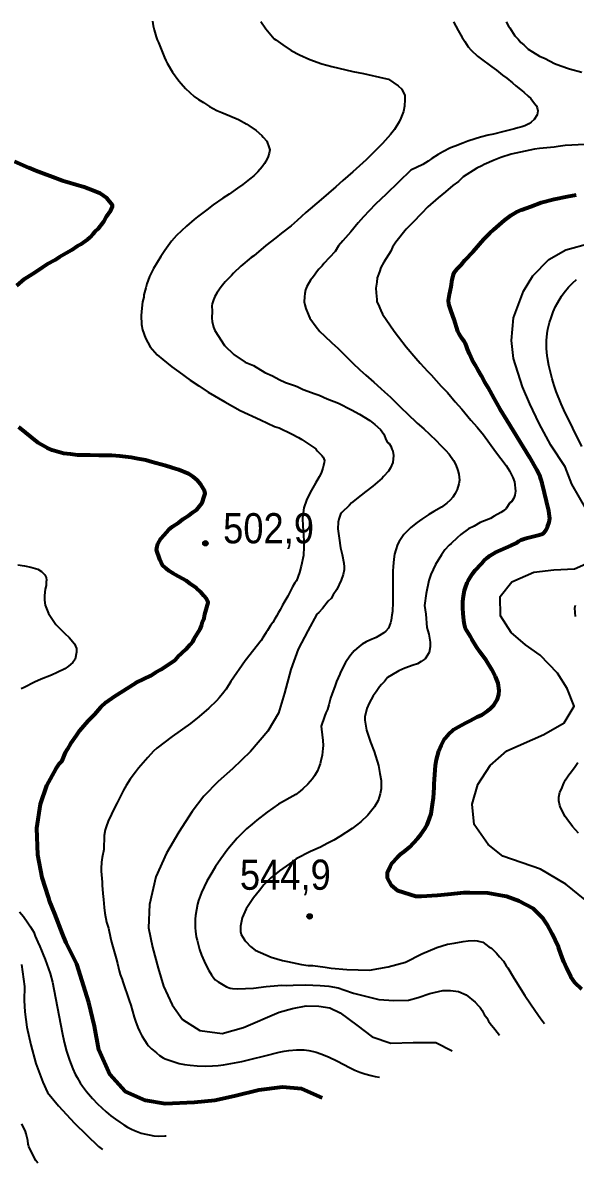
# Model space of a CAD drawing. Header units: metres. Extents: x 547833 to 556102, y 1844799 to 1850994.
# Drawn here: x 549065 to 549376, y 1845242 to 1845885 of the extents above; entities that cross this region are included whole.
import ezdxf

# ---------------------------------------------------------------- set-up
doc = ezdxf.new("R2010")
doc.units = ezdxf.units.M
doc.header["$LTSCALE"] = 6.8
for name, color, linetype, lineweight in [('1', 7, 'Continuous', 25), ('2', 7, 'Continuous', 53), ('5', 7, 'Continuous', 13)]:
    doc.layers.add(name, color=color, linetype=linetype, lineweight=lineweight)

msp = doc.modelspace()

# ---------------------------------------------------------------- hatches: boundary and pattern name
at = {"layer": '5'}
for points in [[(549169.64, 1845591.55, 1), (549166.64, 1845591.55, 1)], [(549228.38, 1845381.31, 1), (549225.38, 1845381.31, 1)]]:
    msp.add_hatch(color=256, dxfattribs=at).paths.add_polyline_path(points)

# ---------------------------------------------------------------- linework, layer by layer
at = {"layer": '1'}
for points in [[(549138.28, 1845885.74), (549138.69, 1845883.18), (549139.32, 1845880.9), (549140.5, 1845877.06), (549140.94, 1845875.38), (549141.73, 1845873.86), (549145.18, 1845865.32), (549145.86, 1845863.66), (549146.65, 1845862.14), (549149.57, 1845857.14), (549153.23, 1845852.23), (549154.51, 1845850.76), (549156.94, 1845847.94), (549161.79, 1845843.4), (549164.35, 1845841.59), (549167.02, 1845839.91), (549170.37, 1845837.68), (549174.6, 1845835.43), (549177.45, 1845834.27), (549182, 1845832.43), (549186.82, 1845830.37), (549191.45, 1845827.8), (549192.65, 1845827.07), (549196.82, 1845824.19), (549199.87, 1845821.32), (549200.72, 1845820.42), (549202.71, 1845818.17), (549203.2, 1845817.11), (549203.75, 1845815.56), (549203.99, 1845814.47)], [(549199.29, 1845885.65), (549202.19, 1845881.52), (549206.87, 1845875.96), (549207.76, 1845875.25), (549211.73, 1845872.46), (549216.54, 1845869.36), (549221.08, 1845866.83), (549227.05, 1845864.26), (549233.82, 1845861.79), (549239.47, 1845860.2), (549251.14, 1845857.46), (549257.15, 1845856.32), (549268.59, 1845853.77), (549271.3, 1845853.06), (549276.78, 1845849.42), (549278.83, 1845847.43), (549280.44, 1845843.96), (549280.49, 1845841.73), (549280.32, 1845837.86), (549279.84, 1845834.97), (549278.25, 1845831.14), (549277.27, 1845829), (549274.7, 1845824.86), (549272.39, 1845821.96), (549267.91, 1845816.79), (549258.81, 1845807.65), (549251.26, 1845800.92), (549245.53, 1845796.01), (549241.67, 1845792.53), (549233.37, 1845785.3), (549224.66, 1845778.03), (549219.91, 1845773.44), (549216.4, 1845770.41), (549210.98, 1845766.35), (549207.83, 1845763.76), (549202.23, 1845759.48), (549195.4, 1845753.63), (549193.89, 1845752.65), (549188.16, 1845747.74), (549183.94, 1845743.82), (549182.87, 1845742.48), (549179.23, 1845738.83), (549177.1, 1845736.15), (549174.84, 1845732.85), (549173.47, 1845730.67), (549172.67, 1845728.76), (549171.92, 1845726.44), (549171.83, 1845725.42), (549171.97, 1845722.39), (549171.8, 1845718.52), (549172.03, 1845716.52), (549172.79, 1845713.36)], [(549307.89, 1845885.38), (549310.54, 1845880.59), (549312.73, 1845876.63), (549314.23, 1845874.32), (549316.17, 1845871.44), (549317.89, 1845869.4), (549321.48, 1845866.09), (549322.85, 1845865.01), (549329.47, 1845860.18), (549332.06, 1845858.12), (549335.6, 1845855.3), (549337.89, 1845853.7), (549341.16, 1845851.09), (549343.09, 1845849.33), (549345.68, 1845847.27), (549347.59, 1845845.75), (549350.07, 1845843.55), (549351.46, 1845842.22), (549353.51, 1845839.47), (549354.65, 1845838.12), (549355.04, 1845836.92), (549355.34, 1845835.34), (549355.1, 1845833.09), (549353.42, 1845830.42), (549351.74, 1845828.86), (549350.35, 1845827.96), (549348.12, 1845826.84), (549346.33, 1845826.26), (549344.15, 1845825.77), (549342.36, 1845825.2), (549337.79, 1845823.93), (549336.21, 1845823.63), (549330.42, 1845822.23), (549327.4, 1845821.52), (549323.05, 1845820.53), (549320.2, 1845819.46), (549316.01, 1845818.12)], [(549337.57, 1845885.51), (549338.86, 1845883.02), (549339.58, 1845882.09), (549342.52, 1845877.55), (549344.35, 1845875.73), (549345.78, 1845873.87), (549347.56, 1845872.45), (549350.06, 1845870.1), (549352.46, 1845868.54), (549356.38, 1845866.15), (549359.59, 1845864.69), (549364.76, 1845862.03), (549368.36, 1845860.62), (549373.22, 1845858.94), (549380.12, 1845857.08)], [(549203.99, 1845814.47), (549204.38, 1845813.27), (549204.08, 1845811.51), (549203.43, 1845809.57), (549202.98, 1845808.16), (549201.4, 1845805.62), (549200.13, 1845803.74), (549197.6, 1845800.85), (549195.49, 1845798.75), (549192.99, 1845796.74), (549189.24, 1845793.71), (549186.25, 1845791.63), (549181.55, 1845788.25), (549177.97, 1845785.98), (549172.56, 1845782.27), (549169.03, 1845779.52), (549163.66, 1845775.56), (549161.84, 1845774.12), (549157.44, 1845770.27), (549151.95, 1845765.06), (549149.1, 1845761.76), (549145.23, 1845756.61), (549143, 1845753.26), (549140.92, 1845749.8), (549138.94, 1845746.48), (549136.72, 1845742.01), (549135.2, 1845737.87), (549134.61, 1845735.45), (549133.56, 1845731.61), (549133.45, 1845730.36), (549132.78, 1845727.56), (549132.43, 1845724.05), (549132.03, 1845719.91), (549132.23, 1845714.85), (549132.7, 1845711.81), (549134.34, 1845707.16), (549136.99, 1845702.38), (549138.41, 1845700.8), (549140.98, 1845697.87), (549144.14, 1845695.13), (549149.32, 1845691.01), (549153.1, 1845688.21), (549159.59, 1845683.49), (549164.41, 1845680.32), (549169.64, 1845676.82), (549179.07, 1845671.32), (549187.67, 1845666.47), (549199.19, 1845661.08), (549207.17, 1845657.4), (549209.62, 1845656.56), (549216.57, 1845653.26), (549220.65, 1845651.12), (549222.5, 1845650.09), (549230.3, 1845644.77), (549231.17, 1845643.63), (549233.81, 1845641.08), (549234.41, 1845640.16), (549235.26, 1845638.15), (549235.13, 1845637.14), (549234.59, 1845635.34), (549234.26, 1845633.82), (549233.45, 1845631.13), (549232.21, 1845629), (549230.12, 1845625.54), (549228.68, 1845622.9)], [(549316.01, 1845818.12), (549313.16, 1845817.05), (549308.89, 1845815.33), (549306.15, 1845814.4), (549301.93, 1845812.18), (549299.24, 1845810.76), (549295.66, 1845808.5), (549293.73, 1845806.92), (549290.72, 1845805.09), (549283.87, 1845801.94), (549269.9, 1845788.27), (549264.06, 1845782.71), (549260.37, 1845778.97), (549257.19, 1845775.59), (549254.12, 1845772.11), (549250.17, 1845767.14), (549245.49, 1845762.06), (549243.2, 1845759.14), (549241.19, 1845756.03), (549234.83, 1845749.17), (549233.85, 1845747.94), (549232.08, 1845746.01), (549231.33, 1845745.05), (549229.07, 1845741.95), (549227.45, 1845739.9), (549225.25, 1845736.31), (549224.6, 1845734.37), (549224.09, 1845732.33), (549223.93, 1845730.45), (549223.88, 1845727.6), (549224.08, 1845725.88), (549224.68, 1845723.84), (549226.38, 1845719.82), (549227.03, 1845718.41), (549230.55, 1845713.6), (549232.71, 1845710.99), (549235.21, 1845708.55), (549239.39, 1845704.56), (549242.71, 1845701.47), (549246.06, 1845698.13), (549251.22, 1845693.14), (549255.12, 1845689.36), (549258.55, 1845686.41), (549262.97, 1845682.44), (549266.97, 1845678.81), (549269.04, 1845676.93), (549272.37, 1845673.84), (549277.11, 1845669.17), (549278.64, 1845667.73), (549281.83, 1845664.75), (549287.53, 1845659.32), (549291.23, 1845656.14), (549294.42, 1845653.16), (549298.32, 1845649.39), (549300.45, 1845647.02), (549303.39, 1845644.01), (549305.39, 1845641.76), (549307.9, 1845638.2), (549309.15, 1845635.86), (549310.38, 1845632.66), (549310.88, 1845630.48), (549311.38, 1845627.19), (549311, 1845625.04), (549310, 1845621.83), (549308.89, 1845619.59)], [(549381.9, 1845816.33), (549370.82, 1845815.68), (549366.82, 1845815.23), (549364.64, 1845814.78), (549356.41, 1845814.05), (549353.61, 1845813.73), (549340.36, 1845810.81)], [(549340.36, 1845810.81), (549334.49, 1845808.93), (549330.8, 1845807.5), (549325.2, 1845805.04), (549323.86, 1845804.28), (549320.98, 1845802.94), (549313.42, 1845798.03), (549310.67, 1845795.49), (549307.47, 1845793.3), (549303.43, 1845789.6), (549299.34, 1845786.3), (549293.44, 1845781.17), (549289.8, 1845777.51), (549284.92, 1845772.29), (549281.28, 1845768.64), (549275.42, 1845761.28), (549273.51, 1845758.43), (549272.54, 1845756.29), (549268.59, 1845749.97), (549266.91, 1845746.94), (549266.16, 1845744.62), (549264.92, 1845741.24), (549264.79, 1845738.79), (549264.18, 1845735.28), (549264.27, 1845732.65), (549264.68, 1845729.05), (549264.64, 1845727.62), (549265.4, 1845726.29), (549267.01, 1845722.82), (549267.86, 1845720.69), (549274.42, 1845711.09), (549277.01, 1845707.94), (549281.29, 1845702.35), (549286.69, 1845695.86), (549289.23, 1845693.11), (549293.2, 1845688.49), (549295.25, 1845686.49), (549301.05, 1845680.05), (549304.48, 1845676.59), (549308.94, 1845671.22), (549312.64, 1845667.18), (549317.6, 1845661.05), (549321.3, 1845657.01), (549324.82, 1845652.74), (549331.56, 1845643.37), (549337.54, 1845635.33), (549339.5, 1845632.31), (549341.34, 1845628.67), (549342.23, 1845626.13), (549342.82, 1845620.93), (549342.47, 1845618.66), (549341.85, 1845616.97), (549340.66, 1845615.01), (549339.72, 1845614.29), (549337.64, 1845611.22), (549336.17, 1845609.84), (549334.66, 1845608.85), (549330.84, 1845606.8), (549328.75, 1845605.55), (549325.46, 1845604.16), (549322.93, 1845603.27), (549319.51, 1845601.26), (549316.44, 1845599.69), (549312.13, 1845596.57), (549309.91, 1845594.69), (549306.63, 1845591.48), (549305.52, 1845590.55), (549302.99, 1845587.83), (549301.08, 1845584.98), (549297.84, 1845579.54), (549295.23, 1845573.97), (549293.99, 1845570.59), (549292.59, 1845563.33), (549291.53, 1845556.52), (549292.3, 1845551.54), (549292.94, 1845544.11), (549293.97, 1845540.38), (549294.69, 1845535.8), (549294.79, 1845533.17), (549294.13, 1845530.06), (549291.91, 1845526.36), (549289.64, 1845524.89), (549287.56, 1845523.64), (549285.2, 1845522.96), (549280.53, 1845521.22), (549277.07, 1845519.61), (549273.07, 1845517.33), (549270.8, 1845515.86), (549269.03, 1845513.63), (549267.38, 1845512.02), (549266.32, 1845510.69), (549264.41, 1845507.84), (549262.64, 1845505.61), (549260.47, 1845501.51), (549259.18, 1845498.53), (549257.9, 1845493.72), (549257.91, 1845491.89), (549258.94, 1845486.33), (549261.14, 1845479.49), (549263.15, 1845474.24), (549265.66, 1845466.42)], [(549387.59, 1845602.39), (549374.65, 1845624.82), (549370.81, 1845634.65), (549362.8, 1845646.87), (549356.22, 1845659.11), (549350.94, 1845670.08), (549346.73, 1845679.73), (549341.79, 1845695.8), (549340.66, 1845705.81), (549341.8, 1845718.67), (549347.38, 1845733.59), (549352.64, 1845742.24), (549361.71, 1845751.58), (549371.11, 1845756.94), (549384.84, 1845760.7)], [(549380.15, 1845646.14), (549370, 1845666.72), (549368.49, 1845670.19), (549365.79, 1845677.11), (549364.59, 1845680.58), (549363.49, 1845684.26), (549362.51, 1845688.01), (549361.69, 1845691.7), (549360.91, 1845696.1), (549360.56, 1845698.89), (549360.35, 1845701.63), (549360.36, 1845705.81), (549360.73, 1845709.81), (549361.13, 1845712.25), (549362.04, 1845716.08), (549362.85, 1845718.67), (549364.07, 1845721.92), (549365.43, 1845724.95), (549366.63, 1845727.24), (549368.77, 1845730.77), (549370.28, 1845732.95), (549372.74, 1845735.99), (549374.9, 1845738.22), (549377.25, 1845740.27)], [(549172.79, 1845713.36), (549173.42, 1845711.41), (549178.82, 1845703.1), (549184.26, 1845698.04), (549190.63, 1845693.69), (549195.31, 1845691.79), (549201.64, 1845687.84), (549205.91, 1845685.89), (549209.79, 1845683.9), (549213.22, 1845682.26), (549218.29, 1845680.41), (549219.76, 1845679.96), (549223.19, 1845678.32), (549229.96, 1845675.85), (549232.28, 1845675.1), (549236.77, 1845672.97), (549243.14, 1845670.45), (549250.45, 1845666.82), (549254.99, 1845664.29), (549260.87, 1845660.7), (549263.54, 1845658.57), (549266.71, 1845655.69), (549268.63, 1845653.07), (549270.02, 1845649.78), (549270.77, 1845648.44), (549271.67, 1845647.73), (549272.65, 1845646.22), (549273.23, 1845644.67), (549273.77, 1845643.51), (549274.04, 1845641.11), (549273.69, 1845637.01), (549272.41, 1845634.03), (549271.39, 1845632.29), (549268.5, 1845629.13), (549267.79, 1845628.24), (549262.42, 1845623.78), (549258.51, 1845620.7), (549255.89, 1845618.78), (549250.52, 1845614.32), (549249.05, 1845612.94), (549245.06, 1845608.83), (549244.35, 1845607.94), (549243.24, 1845605.18), (549243.02, 1845603.53), (549242.85, 1845599.66), (549243.44, 1845594.46), (549244.26, 1845589.08), (549245.29, 1845585.34), (549246.05, 1845580.36), (549246.28, 1845578.36), (549246.29, 1845576.54), (549245.76, 1845574.04), (549244.7, 1845570.88), (549242.26, 1845565.54), (549240.18, 1845562.46), (549238.98, 1845560.5), (549237.34, 1845558.9), (549234.14, 1845554.89), (549231.97, 1845552.61), (549230.86, 1845551.67), (549225.83, 1845542.14), (549220.44, 1845531.83), (549216.22, 1845520.37), (549212.71, 1845507.18), (549209.26, 1845495.81), (549203.33, 1845485.7), (549193.56, 1845474.23), (549183.47, 1845464.41), (549175.26, 1845457.26), (549167.31, 1845448.98), (549160.7, 1845440.34), (549153.14, 1845428.75), (549146.25, 1845416.85), (549140.31, 1845403.5), (549136.57, 1845387.97), (549136.15, 1845374.88), (549138.44, 1845364.04), (549141.5, 1845352.13), (549144.5, 1845341.89), (549149.45, 1845331.49), (549155.18, 1845323.25), (549164.95, 1845316.9), (549177.54, 1845315.26), (549189.67, 1845318.6), (549209.71, 1845327.26), (549217.14, 1845329.36), (549224.87, 1845330.82), (549232.11, 1845330.66), (549238.19, 1845329.68), (549244.12, 1845326.92), (549253.54, 1845320.08), (549262.18, 1845313.46), (549272.68, 1845309.78), (549285.28, 1845310.21), (549298.05, 1845310.27), (549307.13, 1845305.44)], [(549228.68, 1845622.9), (549227.14, 1845620.12), (549225.03, 1845615.79), (549223.65, 1845611.54), (549223.22, 1845608.77), (549222.82, 1845605.75), (549223.07, 1845601.31), (549223.41, 1845596.15), (549223.66, 1845592.83), (549223.67, 1845589.48), (549223.46, 1845584.75), (549222.17, 1845578.65), (549221.09, 1845575.06), (549219.39, 1845570.4), (549218.52, 1845569.31), (549217.3, 1845566.94), (549215.57, 1845563.65), (549214.54, 1845561.79), (549212.88, 1845558.88), (549211.64, 1845556.76), (549210.2, 1845554.11), (549209.25, 1845552.64), (549208.14, 1845550.41), (549207.3, 1845549.07), (549206.19, 1845546.84), (549204.89, 1845545.21), (549203.1, 1845542.4), (549202.37, 1845541.2), (549200.36, 1845538.12), (549199.52, 1845536.79), (549190.47, 1845525.27), (549182.52, 1845513.64), (549179.91, 1845509.3), (549177.85, 1845506.67), (549175.95, 1845504.42), (549174.43, 1845502.8), (549170.09, 1845498.64), (549164.68, 1845493.97), (549159.71, 1845490.02), (549149.37, 1845482.74), (549140.87, 1845476.1), (549138.95, 1845474.39), (549135.69, 1845470.92), (549130.45, 1845464.82), (549128.71, 1845462.62), (549125.86, 1845458.64), (549123.56, 1845455.02), (549122.04, 1845452.45), (549119.3, 1845447.2), (549118.52, 1845445.39), (549117.18, 1845442.81), (549113.46, 1845434.91), (549112.17, 1845431.69), (549111.64, 1845430.17), (549111.14, 1845426.85), (549110.85, 1845419.02), (549109.99, 1845414.58), (549109.67, 1845411.94), (549109.46, 1845408.32), (549109.52, 1845406.72), (549109.97, 1845400.57), (549109.92, 1845398.83), (549110.44, 1845394.18), (549110.7, 1845390.86), (549111.09, 1845386.32)], [(549308.89, 1845619.59), (549307.51, 1845617.58), (549305.96, 1845615.92), (549304.17, 1845614.22), (549301.07, 1845612.01), (549296.89, 1845609.56), (549293.98, 1845607.86), (549290.07, 1845605.19), (549287.43, 1845603.28), (549283.79, 1845600.39), (549281, 1845597.71), (549280.02, 1845596.49), (549277.36, 1845592.59), (549276.44, 1845590.88), (549275.42, 1845587.91), (549274.71, 1845585.35), (549274.39, 1845582.71), (549273.89, 1845578.44), (549273.81, 1845575.83), (549273.79, 1845571.61), (549273.83, 1845569.13), (549273.75, 1845565.41), (549273.65, 1845563.04), (549273.82, 1845559.34), (549273.69, 1845558.33), (549273.53, 1845553.11), (549273.27, 1845551.1), (549272.84, 1845548.32), (549272.41, 1845546.66), (549271.95, 1845545.25), (549271.24, 1845543.8), (549269.83, 1845542.03), (549268.58, 1845541.02), (549266.27, 1845539.52), (549264.4, 1845538.56), (549260.87, 1845536.92), (549258.75, 1845535.94), (549256.41, 1845534.68), (549254.7, 1845533.37), (549251.87, 1845530.95), (549250.14, 1845528.77), (549247.78, 1845525.52), (549247.05, 1845524.32), (549244.31, 1845518.93), (549243.82, 1845517.76), (549241.93, 1845513.7), (549241.01, 1845510.87), (549239.6, 1845506.87), (549238.66, 1845504.28), (549237.71, 1845500.58), (549236.9, 1845497.89), (549236.01, 1845495.93), (549235.25, 1845493.86), (549233.34, 1845488.53), (549233.48, 1845486.79), (549234.28, 1845480.5), (549234.42, 1845477.7), (549234.33, 1845475.88), (549233.86, 1845472.09), (549233.05, 1845468.26), (549232.77, 1845467.29), (549232.48, 1845466.36), (549231.26, 1845463.34), (549229.6, 1845460.53), (549228.42, 1845458.91)], [(549062.53, 1845579.34), (549066.25, 1845578.91), (549069.76, 1845578.2), (549073.72, 1845576.9), (549075.76, 1845575.76), (549077.78, 1845573.72), (549078.46, 1845572.29), (549078.64, 1845570.79), (549078.51, 1845569.76), (549078.36, 1845567.84), (549077.86, 1845565.75), (549077.53, 1845562.17), (549077.48, 1845559.5), (549077.95, 1845556.64)], [(549392.98, 1845381.75), (549371.22, 1845399.55), (549356.89, 1845407.93), (549335.66, 1845415.26), (549327.52, 1845421.75), (549319.48, 1845433.05), (549318.43, 1845444.62), (549321.6, 1845455.63), (549328.56, 1845466.43), (549337.89, 1845474.63), (549358.8, 1845483.89), (549370.28, 1845490.38), (549375.84, 1845499.72), (549371.97, 1845509.8), (549366.45, 1845518.4), (549356.73, 1845528.47), (549348.4, 1845534.41), (549340.34, 1845541.29), (549334.33, 1845550.75), (549334.28, 1845561.52), (549340.73, 1845569.92), (549353.12, 1845575.22), (549364.52, 1845576.64), (549376.16, 1845577.18), (549382.53, 1845580.03)], [(549077.95, 1845556.64), (549079.77, 1845552.05), (549081.19, 1845549.82), (549083.95, 1845545.84), (549089, 1845540.76), (549091.44, 1845538.39), (549094.39, 1845534.95), (549095.47, 1845532.3), (549095.61, 1845530.16), (549094.81, 1845526.26), (549093.39, 1845524.44), (549090.99, 1845522.25), (549088.9, 1845520.73), (549084.59, 1845518.69), (549081.46, 1845517.29), (549075.65, 1845515.07), (549071.95, 1845513.22), (549066.09, 1845510.36), (549064.29, 1845509.51)], [(549376.62, 1845550.29), (549376.37, 1845552.49), (549376.31, 1845555.21), (549376.63, 1845556.74)], [(549265.66, 1845466.42), (549266.38, 1845461.84), (549267.24, 1845457.88), (549267.16, 1845453.21), (549266.67, 1845450.31), (549265.48, 1845446.53), (549263.44, 1845443.05), (549259.72, 1845438.37), (549255.67, 1845434.67), (549250.83, 1845430.88), (549243.86, 1845426.24), (549240.44, 1845424.23), (549236.79, 1845422.4), (549232.97, 1845420.34), (549227.37, 1845417.88), (549219.33, 1845413.73), (549217.46, 1845412.3), (549209.95, 1845406.99), (549204.94, 1845402.97), (549201.12, 1845399.09), (549198.63, 1845395.97), (549195.26, 1845391.74), (549191.09, 1845385.59), (549188.83, 1845380.47), (549187.96, 1845375.71), (549187.87, 1845372.86), (549188.28, 1845371.08), (549190.24, 1845368.06), (549190.96, 1845367.13), (549193.5, 1845364.37), (549196.17, 1845362.24), (549205.12, 1845358.39), (549211.62, 1845356.49), (549214.34, 1845355.79), (549222.22, 1845354.25), (549226.13, 1845353.68), (549228.58, 1845353.55), (549235.57, 1845352.72), (549239.08, 1845352.1), (549247.89, 1845351.28), (549260.57, 1845351.01), (549271.09, 1845352.8), (549280.8, 1845355.57), (549290.01, 1845360.13), (549298.59, 1845363.71), (549304.46, 1845365.6), (549308.24, 1845366.23), (549313.4, 1845367.22), (549316.2, 1845367.54), (549319.62, 1845367.72), (549321.27, 1845367.5), (549322.74, 1845367.06), (549324.39, 1845366.84), (549327.73, 1845364.18), (549329.24, 1845363.34), (549332.19, 1845360.63), (549333.84, 1845358.59), (549336.16, 1845356.01), (549337.67, 1845353.35), (549338.61, 1845352.24), (549341.6, 1845347.3), (549343.88, 1845343.3), (549348.08, 1845336.68), (549351.25, 1845331.98), (549355.84, 1845325.4), (549358.25, 1845322.02), (549359.24, 1845320.85)], [(549375.03, 1845431.98), (549371.7, 1845436.19), (549370.8, 1845437.57), (549368.23, 1845442.74), (549367.74, 1845443.79), (549367.19, 1845446.46), (549367.21, 1845448.45), (549367.75, 1845451.36), (549368.67, 1845453.07), (549370.02, 1845456.45), (549371.05, 1845458.3), (549372.84, 1845461.11), (549374.36, 1845463.02), (549376.4, 1845465.85), (549377.89, 1845468)], [(549228.42, 1845458.91), (549225.82, 1845455.88), (549223.01, 1845453.11), (549221.53, 1845451.85), (549219.01, 1845450.07), (549209.26, 1845444.47), (549203, 1845440.02), (549197.09, 1845435.53), (549194.45, 1845433.36), (549191.28, 1845430.59), (549187.46, 1845426.82), (549186.12, 1845425.42), (549180.88, 1845419.16), (549176.9, 1845413.73), (549173.9, 1845409.34), (549171.69, 1845405.87), (549168.98, 1845401.14), (549167.37, 1845398.02), (549165.98, 1845394.8), (549164.36, 1845390.3), (549163.78, 1845388.26), (549163.06, 1845384.99), (549162.55, 1845381.77), (549162.35, 1845379.68), (549162.41, 1845374.94), (549162.58, 1845372.91), (549163.04, 1845369.79), (549163.44, 1845367.86), (549164.89, 1845362.58), (549166.01, 1845359.49), (549168.25, 1845354.41), (549170.15, 1845350.88), (549171.58, 1845348.38), (549172.91, 1845346.46), (549173.73, 1845345.58), (549175.37, 1845344.34), (549179.99, 1845341.68), (549182.1, 1845340.87), (549183.45, 1845340.62), (549186.23, 1845340.53), (549195.2, 1845340.93), (549202.45, 1845341.82), (549206.96, 1845342.09), (549211.02, 1845342.47), (549213.95, 1845342.41), (549217.66, 1845342.6), (549224.51, 1845342.73), (549232.83, 1845342.43), (549237.7, 1845342.07), (549242.86, 1845340.97), (549246.2, 1845339.99), (549251.58, 1845338.04), (549265.83, 1845334.4), (549274.22, 1845333.92), (549282.61, 1845334.08), (549288.04, 1845335.54), (549294.62, 1845337.82), (549301.85, 1845339.62), (549306.3, 1845339.62), (549310.74, 1845338.96), (549315.01, 1845337.17), (549320.04, 1845333.05), (549322.03, 1845330.96), (549322.89, 1845329.9), (549324, 1845328.18)], [(549378.3, 1845428.26), (549375.03, 1845431.98)], [(549063.46, 1845383.87), (549065.68, 1845381.23), (549068.13, 1845377.73), (549069.68, 1845375.38), (549071.44, 1845372.43), (549072.35, 1845370.13), (549073.77, 1845366.76), (549074.82, 1845364.35), (549075.74, 1845362.05), (549076.59, 1845360.26), (549077.87, 1845356.99), (549080.71, 1845349.19), (549082.01, 1845344.16), (549087.51, 1845315.94), (549088.68, 1845310.51), (549090, 1845305.28), (549091.57, 1845300.21), (549093.46, 1845295.31), (549094.82, 1845292.41), (549095.87, 1845290.44), (549097.68, 1845287.42), (549098.92, 1845285.6), (549101.1, 1845282.7), (549104.48, 1845278.65), (549107.32, 1845275.73), (549112.32, 1845271.13), (549114.92, 1845268.94), (549117.52, 1845267), (549120, 1845265.29), (549122.23, 1845263.77), (549124.35, 1845262.45), (549126.52, 1845261.35), (549128.17, 1845260.62), (549132.01, 1845259.17), (549134.62, 1845258.48), (549136.39, 1845258.11), (549139.1, 1845257.72), (549141.79, 1845257.53), (549145.31, 1845257.54), (549146.09, 1845257.59)], [(549111.09, 1845386.32), (549111.58, 1845383.03), (549112.52, 1845378.05), (549113.53, 1845374.57), (549114.77, 1845369.13), (549115.29, 1845366.71), (549117.81, 1845357.58), (549118.64, 1845354.7), (549119.6, 1845350.59), (549120.2, 1845348.55), (549121.27, 1845345.7), (549121.65, 1845344.5), (549125.28, 1845333.98), (549126.08, 1845331.35), (549128.09, 1845324.44), (549128.81, 1845322.2), (549130.08, 1845318.76), (549131.01, 1845316.6), (549132.37, 1845313.92), (549133.95, 1845311.3), (549135.35, 1845309.36), (549136.18, 1845308.36), (549137.8, 1845306.69), (549140.52, 1845304.34), (549142.39, 1845302.93), (549144.36, 1845301.67), (549145.51, 1845301.08), (549147.67, 1845300.18), (549151.16, 1845299.06), (549153.44, 1845298.44), (549156.44, 1845297.81), (549159.6, 1845297.4), (549163.47, 1845297.1), (549168.3, 1845296.94), (549172.18, 1845297.06), (549175.37, 1845297.31), (549178.44, 1845297.7), (549184.64, 1845298.69), (549188.62, 1845299.49), (549193.97, 1845300.89), (549201.72, 1845302.69), (549209.77, 1845304.79), (549212.44, 1845305.31), (549215.1, 1845305.7), (549219.42, 1845306.08), (549222.23, 1845306.12), (549223.74, 1845306.05), (549226.4, 1845305.74), (549229.04, 1845305.2), (549230.53, 1845304.79), (549233.26, 1845303.87), (549237.46, 1845302.16), (549242.59, 1845299.76), (549249.39, 1845296.13), (549252.29, 1845294.69), (549255.14, 1845293.46), (549257.98, 1845292.49), (549261.47, 1845291.55), (549263.77, 1845291.04), (549266.16, 1845290.64)], [(549064.57, 1845354.2), (549066.28, 1845341.75), (549066.15, 1845333.99), (549066.52, 1845327.45), (549067.52, 1845318.78), (549069.84, 1845308.85), (549072.72, 1845298.47), (549076.65, 1845287.96), (549079.14, 1845282.05), (549085.44, 1845274.52), (549094.33, 1845264.7), (549107.99, 1845251.57), (549110.13, 1845249.95)], [(549324, 1845328.18), (549325.2, 1845326.06), (549326.68, 1845324.06), (549327.71, 1845322.34), (549328.63, 1845321.02), (549331.16, 1845317.74), (549333.89, 1845314.45)], [(549073.67, 1845242.21), (549072.7, 1845243.7), (549069.87, 1845249.19), (549068.78, 1845251.53), (549068.43, 1845252.46), (549068.31, 1845252.92), (549068.11, 1845254.95), (549067.19, 1845258.79), (549066.82, 1845260), (549064.78, 1845264.37)]]:
    msp.add_lwpolyline(points, dxfattribs=at)
at = {"layer": '2'}
for points in [[(549061.87, 1845736.88), (549066.31, 1845740.62), (549072.18, 1845744.33), (549076.31, 1845747.23), (549079.15, 1845748.97), (549083.55, 1845751.29), (549085.99, 1845752.99), (549089.99, 1845755.27), (549092.84, 1845757.01), (549096.03, 1845759.2), (549097.95, 1845760.22), (549101.9, 1845762.9), (549103.19, 1845764.06), (549105.01, 1845765.89), (549106.07, 1845767.23), (549107.71, 1845768.83), (549110.91, 1845772.84), (549112.42, 1845775.65), (549114.85, 1845779.17), (549115.83, 1845781.31), (549115.74, 1845782.11), (549112.66, 1845786.02), (549108.92, 1845788.63), (549105.71, 1845790.09), (549099.79, 1845792.26), (549087.63, 1845795.75), (549080.64, 1845798.4), (549078.73, 1845799.2), (549072.58, 1845801.54), (549068.75, 1845803.14), (549060.65, 1845806.68)], [(549331.61, 1845516.43), (549329.54, 1845520.53), (549326.34, 1845525.75), (549322.99, 1845530.21), (549320.91, 1845533.19), (549318.32, 1845537.49), (549317.53, 1845539.01), (549314.7, 1845543.56), (549314.1, 1845545.78), (549313.71, 1845547.99), (549313.3, 1845551.84), (549313.13, 1845555.28), (549313.21, 1845558.69), (549313.52, 1845561.69), (549314.15, 1845564.95), (549314.67, 1845566.66), (549315.68, 1845569.21), (549316.24, 1845570.42), (549317.31, 1845572.32), (549318.61, 1845574.31), (549320.18, 1845576.35), (549323.42, 1845580.07), (549324.97, 1845581.64), (549326.93, 1845583.42), (549328.57, 1845584.64), (549331.45, 1845586.31), (549340.31, 1845590.27), (549343.14, 1845591.73), (549344.65, 1845592.77), (549346.06, 1845593.45), (549347.8, 1845594.1), (549349.6, 1845594.66), (549356.39, 1845596.27), (549358.23, 1845596.98), (549359.04, 1845597.59), (549360.15, 1845599.07), (549360.94, 1845600.81), (549361.88, 1845603.53), (549362.12, 1845605.55), (549362.05, 1845606.91), (549361.53, 1845609.77), (549357.86, 1845625.48), (549357.29, 1845627.39), (549356.66, 1845629.02), (549354.88, 1845632.98), (549350.98, 1845639.9), (549338.22, 1845660.85), (549334.22, 1845667.25), (549330.79, 1845673.19), (549327.48, 1845679.29), (549325.61, 1845682.36), (549323.72, 1845685.9), (549321.73, 1845689.15), (549320.15, 1845692.17), (549318.43, 1845695.01), (549317.01, 1845698.39), (549315.81, 1845700.98), (549315.27, 1845702.63), (549314.62, 1845704.15), (549314.04, 1845705.14), (549312.56, 1845707.19), (549311.04, 1845709.53), (549310.37, 1845710.94), (549308.32, 1845717.71), (549306.52, 1845722.43), (549305.37, 1845726.29), (549305.17, 1845728.34), (549305.6, 1845731.87), (549306.61, 1845736.14), (549307.25, 1845740.22), (549307.88, 1845743.04), (549308.47, 1845744.36), (549309.97, 1845746.27), (549312.25, 1845748.52), (549314.34, 1845751.11), (549318.98, 1845755.92), (549325.01, 1845762.92), (549328.29, 1845766.27), (549330.59, 1845768.41), (549336.69, 1845773.64), (549340.36, 1845776.41), (549343.3, 1845778.12), (549346.31, 1845779.45), (549351.53, 1845781.46), (549357.24, 1845783.54), (549364.6, 1845785.56), (549372.01, 1845787.06), (549377.05, 1845787.93)], [(549130.11, 1845639.19), (549126.37, 1845639.98), (549120.01, 1845640.68), (549115.52, 1845640.98), (549108.22, 1845640.97), (549103.32, 1845641.22), (549096.03, 1845641.21), (549092.11, 1845641.77), (549088.42, 1845642.17), (549081.92, 1845644.07), (549078.93, 1845645.35), (549073.95, 1845648.23), (549063.03, 1845656.93)], [(549095.49, 1845483.22), (549097.39, 1845486.07), (549098.46, 1845487.4), (549102.05, 1845491.46), (549105.87, 1845495.34), (549109.29, 1845499.17), (549112.22, 1845501.94), (549116.71, 1845505.29), (549129.01, 1845512.96), (549133.64, 1845515.11), (549137.28, 1845516.94), (549140.3, 1845518.91), (549142.97, 1845520.43), (549150.7, 1845525.56), (549152.69, 1845527.61), (549157.27, 1845531.98), (549159.62, 1845534.48), (549161.22, 1845536.48), (549161.88, 1845537.77), (549165.12, 1845543.21), (549165.91, 1845545.12), (549166.49, 1845547.22), (549167.46, 1845549.35), (549167.81, 1845551.62), (549169.71, 1845558.12), (549168.86, 1845560.26), (549167.26, 1845561.9), (549165.38, 1845564.12), (549163.11, 1845566.3), (549159.59, 1845568.74), (549157.58, 1845570.33), (549155, 1845571.66), (549151.3, 1845573.88), (549150.01, 1845574.54), (549147.6, 1845576.09), (549146.04, 1845577.34), (549143.77, 1845579.51), (549142.43, 1845582.4), (549140.59, 1845587.87), (549140.99, 1845589.74), (549141.43, 1845591.21), (549143.11, 1845594.24), (549144.71, 1845596.24), (549147.6, 1845599.41), (549149.64, 1845601.06), (549153.24, 1845603.29), (549155.46, 1845605.16), (549159.06, 1845607.4), (549160.92, 1845608.83), (549163.37, 1845610.52), (549166.38, 1845614.31), (549167.4, 1845617.87), (549168.02, 1845619.56), (549167.61, 1845621.34), (549166.59, 1845623.25), (549165.6, 1845624.76), (549163.51, 1845627.16), (549161.28, 1845628.94), (549158.65, 1845630.67), (549153.13, 1845632.88), (549149.34, 1845634.07), (549145.34, 1845635.44), (549138.44, 1845637.29), (549134.65, 1845638.49), (549130.11, 1845639.19)], [(549380.21, 1845340.34), (549376.31, 1845344.11), (549374.1, 1845347.21), (549371.53, 1845352.37), (549370.16, 1845355.69), (549368.61, 1845359.6), (549367.13, 1845363.9), (549365.19, 1845367.89), (549363.55, 1845371.42), (549360.6, 1845376.67), (549358.47, 1845380.14), (549352.88, 1845385.71), (549344.84, 1845389.88), (549337.74, 1845392.42), (549335.45, 1845392.91), (549327.23, 1845394.33), (549317.17, 1845394.55), (549313.82, 1845394.55), (549304.63, 1845393.63), (549298.62, 1845393.07), (549289.89, 1845392.45), (549286.78, 1845392.47), (549276.49, 1845395.77), (549273.06, 1845398.73), (549271.83, 1845400.82), (549270.74, 1845402.8), (549270.73, 1845406.15), (549272.22, 1845409.42), (549273.36, 1845411.4), (549276.23, 1845414.46), (549278.14, 1845416.28), (549280.06, 1845417.87), (549283.24, 1845420.46), (549285.11, 1845422.53), (549287.77, 1845425.31), (549289.51, 1845427.49), (549291.76, 1845430.6), (549293.12, 1845432.86), (549294.44, 1845436.48), (549295.25, 1845439.17), (549296.03, 1845444.34), (549296.59, 1845448.13), (549297.04, 1845454), (549297.06, 1845455.99), (549297.75, 1845466.36), (549298.37, 1845469.65), (549299.66, 1845474.63), (549300.93, 1845477.63), (549302.86, 1845481.44), (549304.84, 1845483.65), (549308.09, 1845486.62), (549310.65, 1845488.15), (549314.86, 1845490.36), (549317.55, 1845491.78), (549321.3, 1845493.69), (549323.88, 1845494.98), (549326.98, 1845497.19), (549328.58, 1845498.36), (549330.59, 1845500.32), (549331.65, 1845501.93), (549332.6, 1845503.4), (549333.38, 1845506.34), (549333.62, 1845508.6), (549333.15, 1845512.76), (549331.61, 1845516.43)], [(549233.9, 1845278.98), (549222.47, 1845284.07), (549211.65, 1845285.01), (549198.29, 1845283.33), (549184.48, 1845279.92), (549173.53, 1845277.48), (549161.78, 1845276.38), (549145.47, 1845275.65), (549134.41, 1845277.46), (549122.98, 1845282.59), (549114.38, 1845292.18), (549108.1, 1845306.17), (549105.64, 1845319.39), (549102.4, 1845332.71), (549095.8, 1845354.32), (549089.63, 1845366.38), (549087.73, 1845371.41), (549083.36, 1845382.78), (549080.42, 1845390.1), (549079.75, 1845392.18), (549076.19, 1845403.16), (549073.81, 1845415.93), (549073.22, 1845430.96), (549075.25, 1845444.63), (549078.83, 1845454.98), (549084.16, 1845464.64), (549085.97, 1845467.38), (549087.3, 1845468.74), (549087.38, 1845468.92), (549089.28, 1845473.59), (549090.65, 1845475.77), (549092.34, 1845478.8), (549095.49, 1845483.22)]]:
    msp.add_lwpolyline(points, dxfattribs=at)
at = {"layer": '5'}
for centre in [(549168.14, 1845591.55), (549226.88, 1845381.31)]:
    msp.add_circle(centre, 1.5, dxfattribs=at)

# ---------------------------------------------------------------- texts
at = {"layer": '5', "width": 0.9}
for s, p in [('502,9', (549178.14, 1845591.55)), ('544,9', (549187.59, 1845396.31))]:
    msp.add_text(s, height=17, dxfattribs=at).set_placement(p)

doc.saveas('drawing.dxf')
